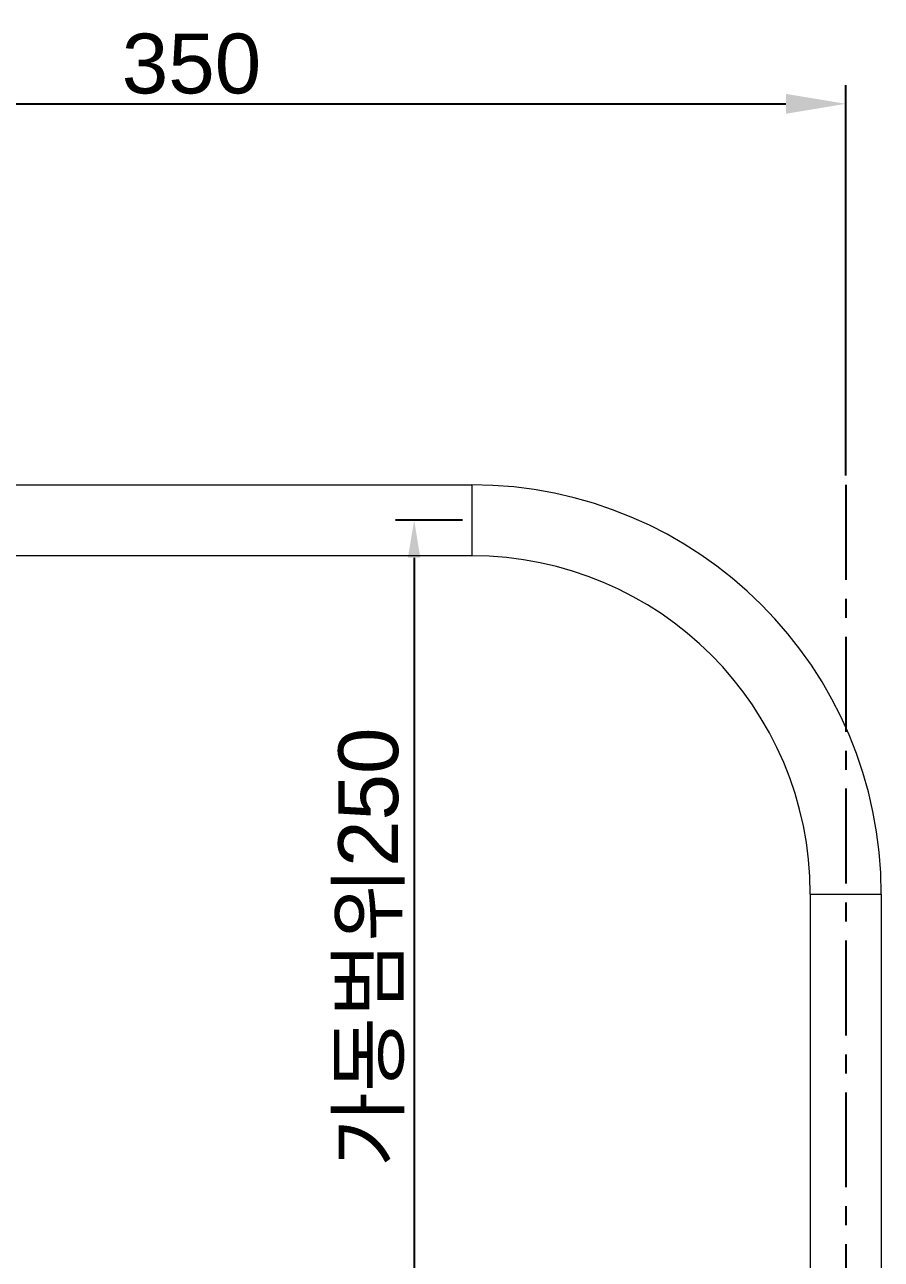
# Model space of a CAD drawing. Header units: millimetres. Extents: x 6110 to 6704, y -2661 to -1821.
# Drawn here: x 6527.7 to 6584.9, y -2117.3 to -2034.7 of the extents above; entities that cross this region are included whole.
import ezdxf

# ---------------------------------------------------------------- set-up
doc = ezdxf.new("R2010")
doc.units = ezdxf.units.MM
doc.header["$LTSCALE"] = 0.1
doc.linetypes.add('CENTERX2', pattern=[101.6, 63.5, -12.7, 12.7, -12.7])
doc.layers.get('0').update_dxf_attribs({"lineweight": 15})
doc.layers.add('CENTER', color=1, linetype='CENTERX2')
doc.layers.add('DIM', color=3, linetype='Continuous', lineweight=9)
doc.styles.get("Standard").update_dxf_attribs({"font": 'arial.ttf'})
doc.dimstyles.new('ISO-25', dxfattribs={"dimtxt": 2.5, "dimasz": 2.5, "dimexe": 1.25, "dimexo": 0.625, "dimtad": 1, "dimlfac": 5, "dimtxsty": 'Standard', "dimcen": 2.5, "dimadec": 0, "dimazin": 0, "dimtfac": 1, "dimtmove": 0, "dimatfit": 3, "dimfxl": 0, "dimarcsym": 0})

# ---------------------------------------------------------------- blocks, each defined once
blk = doc.blocks.new('*D65')
at = {"layer": 'Defpoints', "color": 0}
for p in [(6582.564, -2039.95), (6495.064, -2056.696), (6582.564, -2065.446)]:
    blk.add_point(p, dxfattribs=at)
at = {"layer": 'DIM', "color": 0, "lineweight": -2}
for p, q in [((6495.064, -2056.071), (6495.064, -2038.7)), ((6582.564, -2064.821), (6582.564, -2038.7)), ((6499.064, -2039.95), (6578.564, -2039.95))]:
    blk.add_line(p, q, dxfattribs=at)
at = {"layer": 'DIM', "color": 0}
for points in [[(6499.064, -2039.284), (6499.064, -2040.617), (6495.064, -2039.95)], [(6578.564, -2039.284), (6578.564, -2040.617), (6582.564, -2039.95)]]:
    blk.add_solid(points, dxfattribs=at)
at = {"layer": 'DIM', "color": 0, "insert": (6538.814, -2037.282), "char_height": 4, "attachment_point": 5}
blk.add_mtext('350', dxfattribs=at)
blk = doc.blocks.new('*D70')
at = {"layer": 'Defpoints', "color": 0}
for p in [(6557.564, -2067.815), (6553.702, -2124.941), (6557.564, -2124.941)]:
    blk.add_point(p, dxfattribs=at)
at = {"layer": 'DIM', "color": 0, "lineweight": -2}
for p, q in [((6556.939, -2067.815), (6552.452, -2067.815)), ((6553.702, -2070.315), (6553.702, -2122.441)), ((6556.939, -2124.941), (6552.452, -2124.941))]:
    blk.add_line(p, q, dxfattribs=at)
at = {"layer": 'DIM', "color": 0}
for points in [[(6553.285, -2070.315), (6554.118, -2070.315), (6553.702, -2067.815)], [(6553.285, -2122.441), (6554.118, -2122.441), (6553.702, -2124.941)]]:
    blk.add_solid(points, dxfattribs=at)
at = {"layer": 'DIM', "color": 0, "insert": (6550.845, -2096.378), "char_height": 2.5, "attachment_point": 5, "rotation": 90}
blk.add_mtext('{\\fGulim|b0|i0|c129|p50;\\H1.6x;가동범위\\fArial|b0|i0|c0|p34;250}', dxfattribs=at)
blk = doc.blocks.new('*D101')
at = {"layer": 'Defpoints', "color": 0}
for p in [(6582.564, -2065.446), (6577.237, -2374.632), (6560.365, -2384.178), (6559.133, -2399.214), (6582.564, -2406.63)]:
    blk.add_point(p, dxfattribs=at)
at = {"layer": 'DIM', "color": 0, "lineweight": -2}
for p, q in [((6559.821, -2384.485), (6549.968, -2390.06)), ((6582.564, -2407.255), (6582.564, -2409.07))]:
    blk.add_line(p, q, dxfattribs=at)
blk.add_arc((6582.564, -2371.618), 36.202, 217.41963, 262.08037, dxfattribs=at)
at = {"layer": 'DIM', "color": 0}
for points in [[(6553.117, -2394.075), (6554.508, -2393.156), (6551.056, -2389.445)], [(6577.634, -2406.643), (6577.519, -2408.306), (6582.564, -2407.82)]]:
    blk.add_solid(points, dxfattribs=at)
at = {"layer": 'DIM', "color": 0, "insert": (6565.928, -2400.145), "char_height": 5, "attachment_point": 5, "rotation": 329.75}
blk.add_mtext('61%%D', dxfattribs=at)

msp = doc.modelspace()

# ---------------------------------------------------------------- linework, layer by layer
at = {"color": 7, "linetype": 'Continuous'}
for p, q in [((6502.5644, -2065.4417), (6557.5644, -2065.4417)), ((6557.5644, -2065.4417), (6557.5644, -2070.1917)), ((6557.5644, -2070.1917), (6502.5644, -2070.1917)), ((6580.1894, -2092.8167), (6580.1894, -2149.9417)), ((6580.1894, -2092.8167), (6584.9394, -2092.8167)), ((6584.9394, -2092.8167), (6584.9394, -2149.9417))]:
    msp.add_line(p, q, dxfattribs=at)
for radius in [27.3749, 22.625]:
    msp.add_arc((6557.5644, -2092.8167), radius, 0, 90, dxfattribs=at)
at = {"layer": 'CENTER'}
msp.add_line((6582.5644, -2065.446), (6582.5644, -2406.6302), dxfattribs=at)

# ---------------------------------------------------------------- dimensions: what is measured, and where the dimension line sits
at = {"layer": 'DIM'}
dim = msp.add_linear_dim(base=(6582.5644, -2039.9503), p1=(6495.0644, -2056.696), p2=(6582.5644, -2065.446), dimstyle='ISO-25', override={"dimtxt": 4, "dimasz": 4, "dimlfac": 4, "dimadec": 1, "dimfxl": 1.25}, dxfattribs=at)
dim.commit()
dim.dimension.update_dxf_attribs({"geometry": '*D65', "text_midpoint": (6538.8144, -2037.2817)})
dim = msp.add_angular_dim_2l(base=(6559.1332, -2399.2143), line1=((6582.5644, -2065.446), (6582.5644, -2406.6302)), line2=((6560.365, -2384.1776), (6577.2368, -2374.6319)), text='61%%D', dimstyle='ISO-25', override={"dimtxt": 5, "dimasz": 5, "dimlfac": 4, "dimadec": 1, "dimfxl": 1.25, "dimtfill": 1}, dxfattribs=at)
dim.commit()
dim.dimension.update_dxf_attribs({"geometry": '*D101', "text_midpoint": (6565.9276, -2400.1452)})
dim = msp.add_linear_dim(base=(6553.7018, -2124.9411), p1=(6557.5638, -2067.8149), p2=(6557.5638, -2124.9411), angle=90, text='{\\fGulim|b0|i0|c129|p50;\\H1.6x;가동범위\\fArial|b0|i0|c0|p34;250}', dimstyle='ISO-25', dxfattribs=at)
dim.commit()
dim.dimension.update_dxf_attribs({"geometry": '*D70', "text_midpoint": (6550.8451, -2096.378)})

doc.saveas('drawing.dxf')
